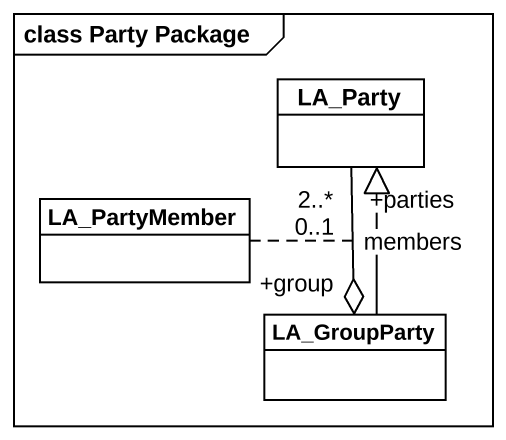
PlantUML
@startuml
mainframe class Party Package
hide circle
hide empty members
class LA_Party #FFFFFF
class LA_PartyMember #FFFFFF
class LA_GroupParty #FFFFFF
LA_GroupParty "+group\n0..1" o-up- "+parties\n2..*" LA_Party : members
(LA_GroupParty, LA_Party) .. LA_PartyMember
LA_GroupParty -up-|> LA_Party
@enduml
